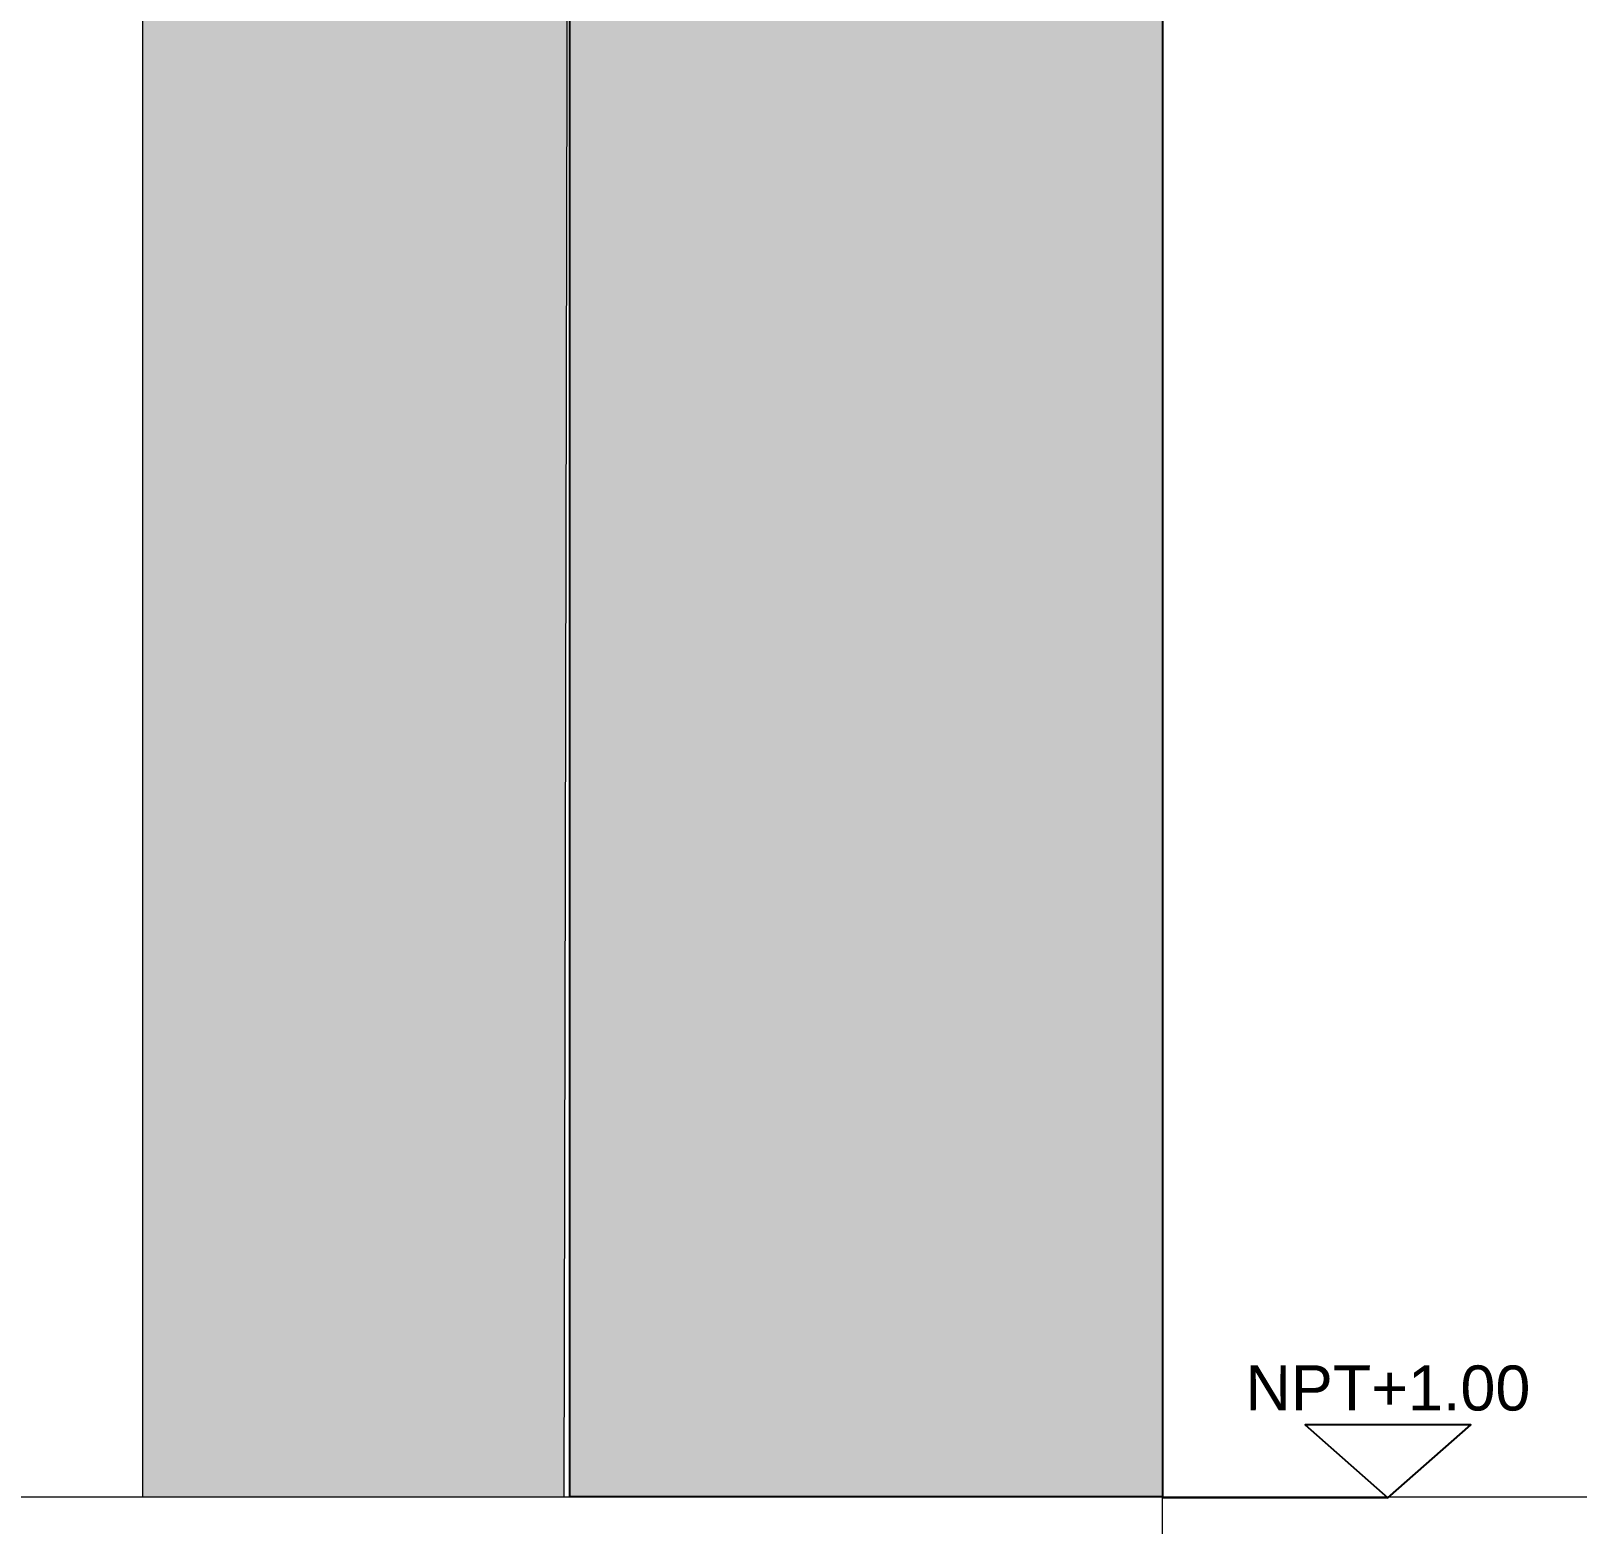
# Model space of a CAD drawing. Header units: millimetres. Extents: x 19901 to 42199, y 14545 to 21214.
# Drawn here: x 38473.8 to 38817.2, y 15516.1 to 15847.7 of the extents above; entities that cross this region are included whole.
import ezdxf
from ezdxf.enums import TextEntityAlignment as Align

# ---------------------------------------------------------------- set-up
doc = ezdxf.new("R2010")
doc.units = ezdxf.units.MM
doc.layers.get('0').update_dxf_attribs({"lineweight": 18})
doc.layers.add('A-ANNO-SYMB', color=3, linetype='Continuous')
doc.layers.add('A-ANNO-TEXT', color=3, linetype='Continuous')
doc.layers.add('MURO', color=1, linetype='Continuous', lineweight=25)
doc.layers.add('vetro', color=140, linetype='Continuous', lineweight=15)
doc.styles.add('ARIAL', font='Arial.ttf')

msp = doc.modelspace()

# ---------------------------------------------------------------- hatches: boundary and pattern name
at = {"layer": 'MURO'}
h = msp.add_hatch(color=256, dxfattribs=at)
h.dxf.hatch_style = 1
h.paths.add_polyline_path([(38593.49, 15522.12), (38725.15, 15522.12), (38725.15, 16121.97), (38593.49, 16121.97)])
at = {"layer": 'vetro'}
h = msp.add_hatch(color=256, dxfattribs=at)
h.dxf.hatch_style = 1
h.paths.add_polyline_path([(38029.3, 16098.97), (38029.3, 16121.97), (38593.49, 16121.97), (38592.24, 15522.12), (38592.24, 15522.12), (38498.57, 15522.12), (38498.57, 16098.97)])

# ---------------------------------------------------------------- linework, layer by layer
for p, q in [((38498.57, 16098.97), (38498.57, 15522.12)), ((36528.42, 15522.12), (39255.66, 15522.12)), ((38725.01, 15266.04), (38725.15, 15522.12))]:
    msp.add_line(p, q)
at = {"layer": 'A-ANNO-SYMB', "ltscale": 0.8}
msp.add_line((38725.15, 15521.97), (38775.15, 15521.91), dxfattribs=at)
at = {"layer": 'A-ANNO-SYMB'}
msp.add_lwpolyline([(38775.15, 15521.91), (38793.57, 15538.12), (38756.77, 15538.16)], close=True, dxfattribs=at)
at = {"layer": 'MURO'}
msp.add_lwpolyline([(38725.15, 15522.12), (38593.49, 15522.12), (38593.49, 16121.97), (38725.15, 16121.97)], close=True, dxfattribs=at)
at = {"layer": 'vetro'}
msp.add_lwpolyline([(38498.57, 15522.12), (38592.24, 15522.12), (38593.49, 16121.97), (38029.3, 16121.97), (38029.3, 16098.97), (38498.57, 16098.97), (38498.57, 15522.12)], dxfattribs=at)

# ---------------------------------------------------------------- texts
at = {"layer": 'A-ANNO-TEXT', "style": 'ARIAL'}
msp.add_text('NPT+1.00', height=10, rotation=359.935, dxfattribs=at).set_placement((38775.18, 15541.34), align=Align.CENTER)

doc.saveas('drawing.dxf')
